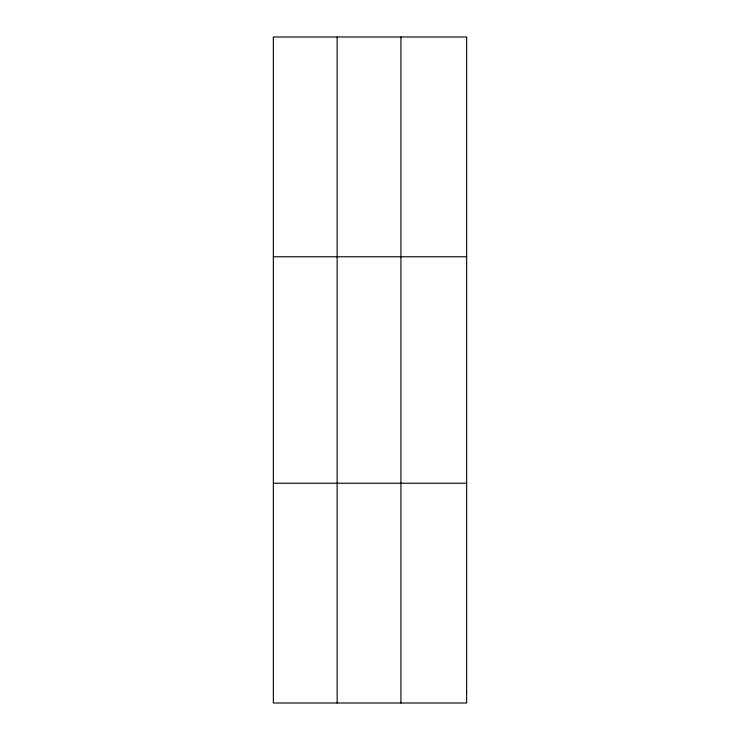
<?xml version="1.0" encoding="UTF-8"?>
<svg xmlns="http://www.w3.org/2000/svg" width="740" height="740" viewBox="0 0 740 740"><rect width="100%" height="100%" fill="white"/><g stroke="black" fill="none" stroke-linecap="round" stroke-linejoin="round"><path stroke-width="1.11" d="M337.144 703L337.144 37M400.932 703L400.932 37M273.347 256.78L466.653 256.78M273.347 483.22L466.653 483.22M466.653 691.428L466.653 703L273.347 703L273.347 37L466.653 37L466.653 691.428"/></g></svg>
